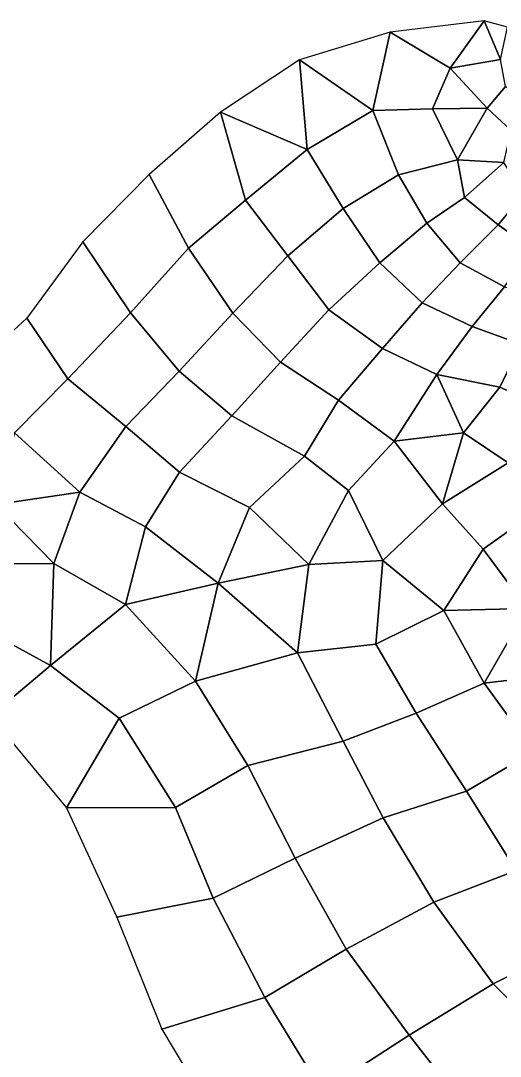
# Model space of a CAD drawing. Extents: x 380707 to 407438, y 6452841 to 6483357.
# Drawn here: x 391251 to 391748, y 6462494 to 6463569 of the extents above; entities that cross this region are included whole.
import ezdxf

# ---------------------------------------------------------------- set-up
doc = ezdxf.new("R2010")
doc.units = 0
for name, color, linetype in [('MESH_BOUND', 25, 'CONTINUOUS'), ('MESH_ELEMS', 18, 'CONTINUOUS'), ('MESH_NODES', 18, 'CONTINUOUS')]:
    doc.layers.add(name, color=color, linetype=linetype)

msp = doc.modelspace()

# ---------------------------------------------------------------- linework, layer by layer
at = {"layer": 'MESH_BOUND', "color": 25}
for points in [[(391731.6, 6463568.6, 1.053), (391633.98, 6463556.78, -0.431)], [(391755.953, 6463562, -0.664), (391731.6, 6463568.6, 1.053)], [(391633.98, 6463556.78, -0.431), (391540.043, 6463527.84, -0.643)], [(391540.043, 6463527.84, -0.643), (391458.085, 6463473.67, -0.939)], [(391458.085, 6463473.67, -0.939), (391384.064, 6463409, -0.622)], [(391384.064, 6463409, -0.622), (391315.02, 6463339, 0.036)], [(391315.02, 6463339, 0.036), (391256.925, 6463259.79, 2.011)], [(391256.925, 6463259.79, 2.011), (391184.622, 6463193.57, 2.776)], [(391218.724, 6462846.69, 2.182), (391298.25, 6462751.76, 2.115)], [(391298.25, 6462751.76, 2.115), (391350.228, 6462638.13, 0.045)], [(391350.228, 6462638.13, 0.045), (391397.063, 6462522.07, -0.855)], [(391397.063, 6462522.07, -0.855), (391461.125, 6462414.69, -1.399)]]:
    msp.add_polyline3d(points, dxfattribs=at)
at = {"layer": 'MESH_ELEMS', "color": 178}
for points in [[(391731.6, 6463568.6, 1.053), (391633.98, 6463556.78, -0.431), (391696.426, 6463519.38, -2.272), (391731.6, 6463568.6, 1.053)], [(391748.779, 6463528.49, -1.966), (391731.6, 6463568.6, 1.053), (391696.426, 6463519.38, -2.272), (391748.779, 6463528.49, -1.966)], [(391748.779, 6463528.49, -1.966), (391755.953, 6463562, -0.664), (391731.6, 6463568.6, 1.053), (391748.779, 6463528.49, -1.966)], [(391633.98, 6463556.78, -0.431), (391540.043, 6463527.84, -0.643), (391616.151, 6463475.53, -2.433), (391633.98, 6463556.78, -0.431)], [(391678.067, 6463477, -2.516), (391696.426, 6463519.38, -2.272), (391633.98, 6463556.78, -0.431), (391616.151, 6463475.53, -2.433)], [(391547.97, 6463434.88, -2.511), (391540.043, 6463527.84, -0.643), (391458.085, 6463473.67, -0.939), (391547.97, 6463434.88, -2.511)], [(391540.043, 6463527.84, -0.643), (391547.97, 6463434.88, -2.511), (391616.151, 6463475.53, -2.433), (391540.043, 6463527.84, -0.643)], [(391753.86, 6463500.41, -2.239), (391748.779, 6463528.49, -1.966), (391696.426, 6463519.38, -2.272), (391735.007, 6463477.97, -2.415)], [(391678.067, 6463477, -2.516), (391735.007, 6463477.97, -2.415), (391696.426, 6463519.38, -2.272), (391678.067, 6463477, -2.516)], [(391759.799, 6463454.69, -2.421), (391778.344, 6463480.26, -2.257), (391753.86, 6463500.41, -2.239), (391735.007, 6463477.97, -2.415)], [(391483.949, 6463382.2, -2.764), (391458.085, 6463473.67, -0.939), (391384.064, 6463409, -0.622), (391424.82, 6463332.48, -2.76)], [(391458.085, 6463473.67, -0.939), (391483.949, 6463382.2, -2.764), (391547.97, 6463434.88, -2.511), (391458.085, 6463473.67, -0.939)], [(391585.258, 6463373.61, -2.583), (391642.876, 6463408.59, -2.508), (391616.151, 6463475.53, -2.433), (391547.97, 6463434.88, -2.511)], [(391678.067, 6463477, -2.516), (391616.151, 6463475.53, -2.433), (391642.876, 6463408.59, -2.508), (391704.02, 6463424.29, -2.416)], [(391678.067, 6463477, -2.516), (391704.02, 6463424.29, -2.416), (391735.007, 6463477.97, -2.415), (391678.067, 6463477, -2.516)], [(391752.227, 6463421.4, -2.366), (391759.799, 6463454.69, -2.421), (391735.007, 6463477.97, -2.415), (391704.02, 6463424.29, -2.416)], [(391585.258, 6463373.61, -2.583), (391547.97, 6463434.88, -2.511), (391483.949, 6463382.2, -2.764), (391527.975, 6463324.51, -2.656)], [(391711.266, 6463385.19, -2.471), (391704.02, 6463424.29, -2.416), (391642.876, 6463408.59, -2.508), (391672.05, 6463358.37, -2.516)], [(391711.266, 6463385.19, -2.471), (391752.227, 6463421.4, -2.366), (391704.02, 6463424.29, -2.416), (391711.266, 6463385.19, -2.471)], [(391711.266, 6463385.19, -2.471), (391746.169, 6463356.84, -2.793), (391773.008, 6463388.76, -2.506), (391752.227, 6463421.4, -2.366)], [(391315.02, 6463339, 0.036), (391364.511, 6463265.53, -2.561), (391424.82, 6463332.48, -2.76), (391384.064, 6463409, -0.622)], [(391585.258, 6463373.61, -2.583), (391623.532, 6463317.48, -2.771), (391672.05, 6463358.37, -2.516), (391642.876, 6463408.59, -2.508)], [(391672.05, 6463358.37, -2.516), (391706.772, 6463317.23, -3.253), (391746.169, 6463356.84, -2.793), (391711.266, 6463385.19, -2.471)], [(391746.169, 6463356.84, -2.793), (391780.706, 6463332.54, -3.354), (391800.527, 6463371.49, -2.788), (391773.008, 6463388.76, -2.506)], [(391424.82, 6463332.48, -2.76), (391470.674, 6463264.98, -2.845), (391527.975, 6463324.51, -2.656), (391483.949, 6463382.2, -2.764)], [(391623.532, 6463317.48, -2.771), (391585.258, 6463373.61, -2.583), (391527.975, 6463324.51, -2.656), (391570.32, 6463268.47, -3.252)], [(391667.419, 6463275.65, -3.445), (391706.772, 6463317.23, -3.253), (391672.05, 6463358.37, -2.516), (391623.532, 6463317.48, -2.771)], [(391752.786, 6463292.31, -3.137), (391780.706, 6463332.54, -3.354), (391746.169, 6463356.84, -2.793), (391706.772, 6463317.23, -3.253)], [(391256.925, 6463259.79, 2.011), (391299.522, 6463197, -3.082), (391364.511, 6463265.53, -2.561), (391315.02, 6463339, 0.036)], [(391470.674, 6463264.98, -2.845), (391424.82, 6463332.48, -2.76), (391364.511, 6463265.53, -2.561), (391414.995, 6463204.89, -3.306)], [(391470.674, 6463264.98, -2.845), (391520.303, 6463214.26, -3.654), (391570.32, 6463268.47, -3.252), (391527.975, 6463324.51, -2.656)], [(391626.035, 6463228.5, -2.947), (391667.419, 6463275.65, -3.445), (391623.532, 6463317.48, -2.771), (391570.32, 6463268.47, -3.252)], [(391706.772, 6463317.23, -3.253), (391667.419, 6463275.65, -3.445), (391719.353, 6463251.21, -2.439), (391752.786, 6463292.31, -3.137)], [(391752.786, 6463292.31, -3.137), (391719.353, 6463251.21, -2.439), (391769.629, 6463232.8, -2.113), (391795.441, 6463276.7, -2.535)], [(391682.647, 6463201.48, -2.322), (391719.353, 6463251.21, -2.439), (391667.419, 6463275.65, -3.445), (391626.035, 6463228.5, -2.947)], [(391359.856, 6463147.3, -3.76), (391414.995, 6463204.89, -3.306), (391364.511, 6463265.53, -2.561), (391299.522, 6463197, -3.082)], [(391520.303, 6463214.26, -3.654), (391470.674, 6463264.98, -2.845), (391414.995, 6463204.89, -3.306), (391469.847, 6463158.39, -3.198)], [(391580.467, 6463174.94, -2.006), (391626.035, 6463228.5, -2.947), (391570.32, 6463268.47, -3.252), (391520.303, 6463214.26, -3.654)], [(391299.522, 6463197, -3.082), (391256.925, 6463259.79, 2.011), (391184.622, 6463193.57, 2.776), (391244.274, 6463140.82, -4.057)], [(391748.15, 6463188.39, -2.335), (391769.629, 6463232.8, -2.113), (391719.353, 6463251.21, -2.439), (391682.647, 6463201.48, -2.322)], [(391801.604, 6463164.59, -2.311), (391814.327, 6463218.82, -2.085), (391769.629, 6463232.8, -2.113), (391748.15, 6463188.39, -2.335)], [(391638.241, 6463132.29, -2.265), (391682.647, 6463201.48, -2.322), (391626.035, 6463228.5, -2.947), (391580.467, 6463174.94, -2.006)], [(391545.25, 6463116.78, -2.16), (391580.467, 6463174.94, -2.006), (391520.303, 6463214.26, -3.654), (391469.847, 6463158.39, -3.198)], [(391415.303, 6463100.06, -3.079), (391469.847, 6463158.39, -3.198), (391414.995, 6463204.89, -3.306), (391359.856, 6463147.3, -3.76)], [(391638.241, 6463132.29, -2.265), (391710.109, 6463141.01, -2.383), (391682.647, 6463201.48, -2.322), (391638.241, 6463132.29, -2.265)], [(391682.647, 6463201.48, -2.322), (391710.109, 6463141.01, -2.383), (391748.15, 6463188.39, -2.335), (391682.647, 6463201.48, -2.322)], [(391311.846, 6463079.4, -3.852), (391359.856, 6463147.3, -3.76), (391299.522, 6463197, -3.082), (391244.274, 6463140.82, -4.057)], [(391748.15, 6463188.39, -2.335), (391710.109, 6463141.01, -2.383), (391756.52, 6463109.64, -2.253), (391801.604, 6463164.59, -2.311)], [(391590.938, 6463081.18, -2.581), (391638.241, 6463132.29, -2.265), (391580.467, 6463174.94, -2.006), (391545.25, 6463116.78, -2.16)], [(391469.847, 6463158.39, -3.198), (391415.303, 6463100.06, -3.079), (391488.148, 6463063.49, -2.465), (391545.25, 6463116.78, -2.16)], [(391359.856, 6463147.3, -3.76), (391311.846, 6463079.4, -3.852), (391380.292, 6463043.5, -2.934), (391415.303, 6463100.06, -3.079)], [(391311.846, 6463079.4, -3.852), (391244.274, 6463140.82, -4.057), (391224.878, 6463066.64, -4.618), (391311.846, 6463079.4, -3.852)], [(391710.109, 6463141.01, -2.383), (391638.241, 6463132.29, -2.265), (391688.503, 6463067.36, -2.23), (391710.109, 6463141.01, -2.383)], [(391688.503, 6463067.36, -2.23), (391756.52, 6463109.64, -2.253), (391710.109, 6463141.01, -2.383), (391688.503, 6463067.36, -2.23)], [(391688.503, 6463067.36, -2.23), (391638.241, 6463132.29, -2.265), (391590.938, 6463081.18, -2.581), (391626.401, 6463008.27, -2.342)], [(391590.938, 6463081.18, -2.581), (391545.25, 6463116.78, -2.16), (391488.148, 6463063.49, -2.465), (391549.862, 6463004.23, -1.992)], [(391779.252, 6463054.58, -2.251), (391756.52, 6463109.64, -2.253), (391688.503, 6463067.36, -2.23), (391730.839, 6463020.05, -2.202)], [(391488.148, 6463063.49, -2.465), (391415.303, 6463100.06, -3.079), (391380.292, 6463043.5, -2.934), (391455.488, 6462984.85, -2.075)], [(391224.878, 6463066.64, -4.618), (391285.048, 6463005.12, -3.52), (391311.846, 6463079.4, -3.852), (391224.878, 6463066.64, -4.618)], [(391380.292, 6463043.5, -2.934), (391311.846, 6463079.4, -3.852), (391285.048, 6463005.12, -3.52), (391359.319, 6462962.7, -2.723)], [(391549.862, 6463004.23, -1.992), (391626.401, 6463008.27, -2.342), (391590.938, 6463081.18, -2.581), (391549.862, 6463004.23, -1.992)], [(391285.048, 6463005.12, -3.52), (391224.878, 6463066.64, -4.618), (391203.497, 6463004.91, -3.947), (391285.048, 6463005.12, -3.52)], [(391549.862, 6463004.23, -1.992), (391488.148, 6463063.49, -2.465), (391455.488, 6462984.85, -2.075), (391549.862, 6463004.23, -1.992)], [(391626.401, 6463008.27, -2.342), (391689.751, 6462956.59, -2.367), (391730.839, 6463020.05, -2.202), (391688.503, 6463067.36, -2.23)], [(391730.839, 6463020.05, -2.202), (391776.459, 6462958.67, -2.134), (391821.633, 6463004.89, -2.119), (391779.252, 6463054.58, -2.251)], [(391359.319, 6462962.7, -2.723), (391455.488, 6462984.85, -2.075), (391380.292, 6463043.5, -2.934), (391359.319, 6462962.7, -2.723)], [(391730.839, 6463020.05, -2.202), (391689.751, 6462956.59, -2.367), (391776.459, 6462958.67, -2.134), (391730.839, 6463020.05, -2.202)], [(391549.862, 6463004.23, -1.992), (391537.915, 6462912.41, -1.914), (391619.163, 6462921.53, -1.949), (391626.401, 6463008.27, -2.342)], [(391689.751, 6462956.59, -2.367), (391626.401, 6463008.27, -2.342), (391619.163, 6462921.53, -1.949), (391689.751, 6462956.59, -2.367)], [(391205.548, 6462940.87, -2.764), (391281.615, 6462899.53, -2.545), (391285.048, 6463005.12, -3.52), (391203.497, 6463004.91, -3.947)], [(391281.615, 6462899.53, -2.545), (391359.319, 6462962.7, -2.723), (391285.048, 6463005.12, -3.52), (391281.615, 6462899.53, -2.545)], [(391455.488, 6462984.85, -2.075), (391537.915, 6462912.41, -1.914), (391549.862, 6463004.23, -1.992), (391455.488, 6462984.85, -2.075)], [(391432.064, 6462883.23, -1.876), (391455.488, 6462984.85, -2.075), (391359.319, 6462962.7, -2.723), (391432.064, 6462883.23, -1.876)], [(391432.064, 6462883.23, -1.876), (391537.915, 6462912.41, -1.914), (391455.488, 6462984.85, -2.075), (391432.064, 6462883.23, -1.876)], [(391359.319, 6462962.7, -2.723), (391281.615, 6462899.53, -2.545), (391352.847, 6462844.86, -1.676), (391432.064, 6462883.23, -1.876)], [(391661.005, 6462850.11, -1.9), (391731.752, 6462881.24, -1.86), (391689.751, 6462956.59, -2.367), (391619.163, 6462921.53, -1.949)], [(391689.751, 6462956.59, -2.367), (391731.752, 6462881.24, -1.86), (391776.459, 6462958.67, -2.134), (391689.751, 6462956.59, -2.367)], [(391776.459, 6462958.67, -2.134), (391731.752, 6462881.24, -1.86), (391828.172, 6462892.57, -1.783), (391776.459, 6462958.67, -2.134)], [(391218.724, 6462846.69, 2.182), (391281.615, 6462899.53, -2.545), (391205.548, 6462940.87, -2.764), (391218.724, 6462846.69, 2.182)], [(391619.163, 6462921.53, -1.949), (391537.915, 6462912.41, -1.914), (391585.286, 6462820.92, -1.849), (391661.005, 6462850.11, -1.9)], [(391537.915, 6462912.41, -1.914), (391432.064, 6462883.23, -1.876), (391486.463, 6462795.51, -1.782), (391585.286, 6462820.92, -1.849)], [(391352.847, 6462844.86, -1.676), (391281.615, 6462899.53, -2.545), (391218.724, 6462846.69, 2.182), (391298.25, 6462751.76, 2.115)], [(391783.299, 6462810.04, -1.791), (391828.172, 6462892.57, -1.783), (391731.752, 6462881.24, -1.86), (391783.299, 6462810.04, -1.791)], [(391411.256, 6462751.98, -1.668), (391486.463, 6462795.51, -1.782), (391432.064, 6462883.23, -1.876), (391352.847, 6462844.86, -1.676)], [(391731.752, 6462881.24, -1.86), (391661.005, 6462850.11, -1.9), (391713.327, 6462768.89, -1.795), (391783.299, 6462810.04, -1.791)], [(391626.9, 6462741.16, -1.802), (391713.327, 6462768.89, -1.795), (391661.005, 6462850.11, -1.9), (391585.286, 6462820.92, -1.849)], [(391352.847, 6462844.86, -1.676), (391298.25, 6462751.76, 2.115), (391411.256, 6462751.98, -1.668), (391352.847, 6462844.86, -1.676)], [(391585.286, 6462820.92, -1.849), (391486.463, 6462795.51, -1.782), (391535.668, 6462699.34, -1.738), (391626.9, 6462741.16, -1.802)], [(391836.401, 6462732.89, -2.591), (391783.299, 6462810.04, -1.791), (391713.327, 6462768.89, -1.795), (391765.01, 6462686.55, -1.595)], [(391411.256, 6462751.98, -1.668), (391450.247, 6462657.8, -1.617), (391535.668, 6462699.34, -1.738), (391486.463, 6462795.51, -1.782)], [(391713.327, 6462768.89, -1.795), (391626.9, 6462741.16, -1.802), (391679.598, 6462653.94, -1.492), (391765.01, 6462686.55, -1.595)], [(391350.228, 6462638.13, 0.045), (391450.247, 6462657.8, -1.617), (391411.256, 6462751.98, -1.668), (391298.25, 6462751.76, 2.115)], [(391588.55, 6462605.09, -1.674), (391679.598, 6462653.94, -1.492), (391626.9, 6462741.16, -1.802), (391535.668, 6462699.34, -1.738)], [(391588.55, 6462605.09, -1.674), (391535.668, 6462699.34, -1.738), (391450.247, 6462657.8, -1.617), (391504.062, 6462554.7, -1.505)], [(391765.01, 6462686.55, -1.595), (391679.598, 6462653.94, -1.492), (391741.22, 6462568.93, -1.635), (391831.398, 6462613.9, -2.3)], [(391397.063, 6462522.07, -0.855), (391504.062, 6462554.7, -1.505), (391450.247, 6462657.8, -1.617), (391350.228, 6462638.13, 0.045)], [(391654.025, 6462515.73, -1.641), (391741.22, 6462568.93, -1.635), (391679.598, 6462653.94, -1.492), (391588.55, 6462605.09, -1.674)], [(391817.301, 6462492.61, -1.731), (391894.277, 6462549.96, -1.577), (391831.398, 6462613.9, -2.3), (391741.22, 6462568.93, -1.635)], [(391504.062, 6462554.7, -1.505), (391563.488, 6462457.34, -1.496), (391654.025, 6462515.73, -1.641), (391588.55, 6462605.09, -1.674)], [(391717.264, 6462434.32, -1.806), (391817.301, 6462492.61, -1.731), (391741.22, 6462568.93, -1.635), (391654.025, 6462515.73, -1.641)], [(391504.062, 6462554.7, -1.505), (391397.063, 6462522.07, -0.855), (391461.125, 6462414.69, -1.399), (391563.488, 6462457.34, -1.496)], [(391563.488, 6462457.34, -1.496), (391662.905, 6462345.79, -1.608), (391717.264, 6462434.32, -1.806), (391654.025, 6462515.73, -1.641)]]:
    msp.add_3dface(points, dxfattribs=at)
at = {"layer": 'MESH_NODES', "color": 18}
for p in [(391731.6, 6463568.6, 1.053), (391633.98, 6463556.78, -0.431), (391540.043, 6463527.84, -0.643), (391696.426, 6463519.38, -2.272), (391458.085, 6463473.67, -0.939), (391616.151, 6463475.53, -2.433), (391678.067, 6463477, -2.516), (391735.007, 6463477.97, -2.415), (391547.97, 6463434.88, -2.511), (391704.02, 6463424.29, -2.416), (391384.064, 6463409, -0.622), (391642.876, 6463408.59, -2.508), (391711.266, 6463385.19, -2.471), (391483.949, 6463382.2, -2.764), (391585.258, 6463373.61, -2.583), (391672.05, 6463358.37, -2.516), (391746.169, 6463356.84, -2.793), (391315.02, 6463339, 0.036), (391424.82, 6463332.48, -2.76), (391527.975, 6463324.51, -2.656), (391623.532, 6463317.48, -2.771), (391706.772, 6463317.23, -3.253), (391667.419, 6463275.65, -3.445), (391364.511, 6463265.53, -2.561), (391470.674, 6463264.98, -2.845), (391570.32, 6463268.47, -3.252), (391256.925, 6463259.79, 2.011), (391719.353, 6463251.21, -2.439), (391626.035, 6463228.5, -2.947), (391520.303, 6463214.26, -3.654), (391414.995, 6463204.89, -3.306), (391682.647, 6463201.48, -2.322), (391299.522, 6463197, -3.082), (391748.15, 6463188.39, -2.335), (391580.467, 6463174.94, -2.006), (391469.847, 6463158.39, -3.198), (391359.856, 6463147.3, -3.76), (391710.109, 6463141.01, -2.383), (391638.241, 6463132.29, -2.265), (391545.25, 6463116.78, -2.16), (391415.303, 6463100.06, -3.079), (391311.846, 6463079.4, -3.852), (391590.938, 6463081.18, -2.581), (391488.148, 6463063.49, -2.465), (391688.503, 6463067.36, -2.23), (391380.292, 6463043.5, -2.934), (391730.839, 6463020.05, -2.202), (391626.401, 6463008.27, -2.342), (391285.048, 6463005.12, -3.52), (391549.862, 6463004.23, -1.992), (391455.488, 6462984.85, -2.075), (391359.319, 6462962.7, -2.723), (391689.751, 6462956.59, -2.367), (391619.163, 6462921.53, -1.949), (391537.915, 6462912.41, -1.914), (391281.615, 6462899.53, -2.545), (391432.064, 6462883.23, -1.876), (391731.752, 6462881.24, -1.86), (391661.005, 6462850.11, -1.9), (391352.847, 6462844.86, -1.676), (391585.286, 6462820.92, -1.849), (391486.463, 6462795.51, -1.782), (391713.327, 6462768.89, -1.795), (391298.25, 6462751.76, 2.115), (391411.256, 6462751.98, -1.668), (391626.9, 6462741.16, -1.802), (391535.668, 6462699.34, -1.738), (391450.247, 6462657.8, -1.617), (391679.598, 6462653.94, -1.492), (391350.228, 6462638.13, 0.045), (391588.55, 6462605.09, -1.674), (391741.22, 6462568.93, -1.635), (391504.062, 6462554.7, -1.505), (391397.063, 6462522.07, -0.855), (391654.025, 6462515.73, -1.641)]:
    msp.add_point(p, dxfattribs=at)

doc.saveas('drawing.dxf')
